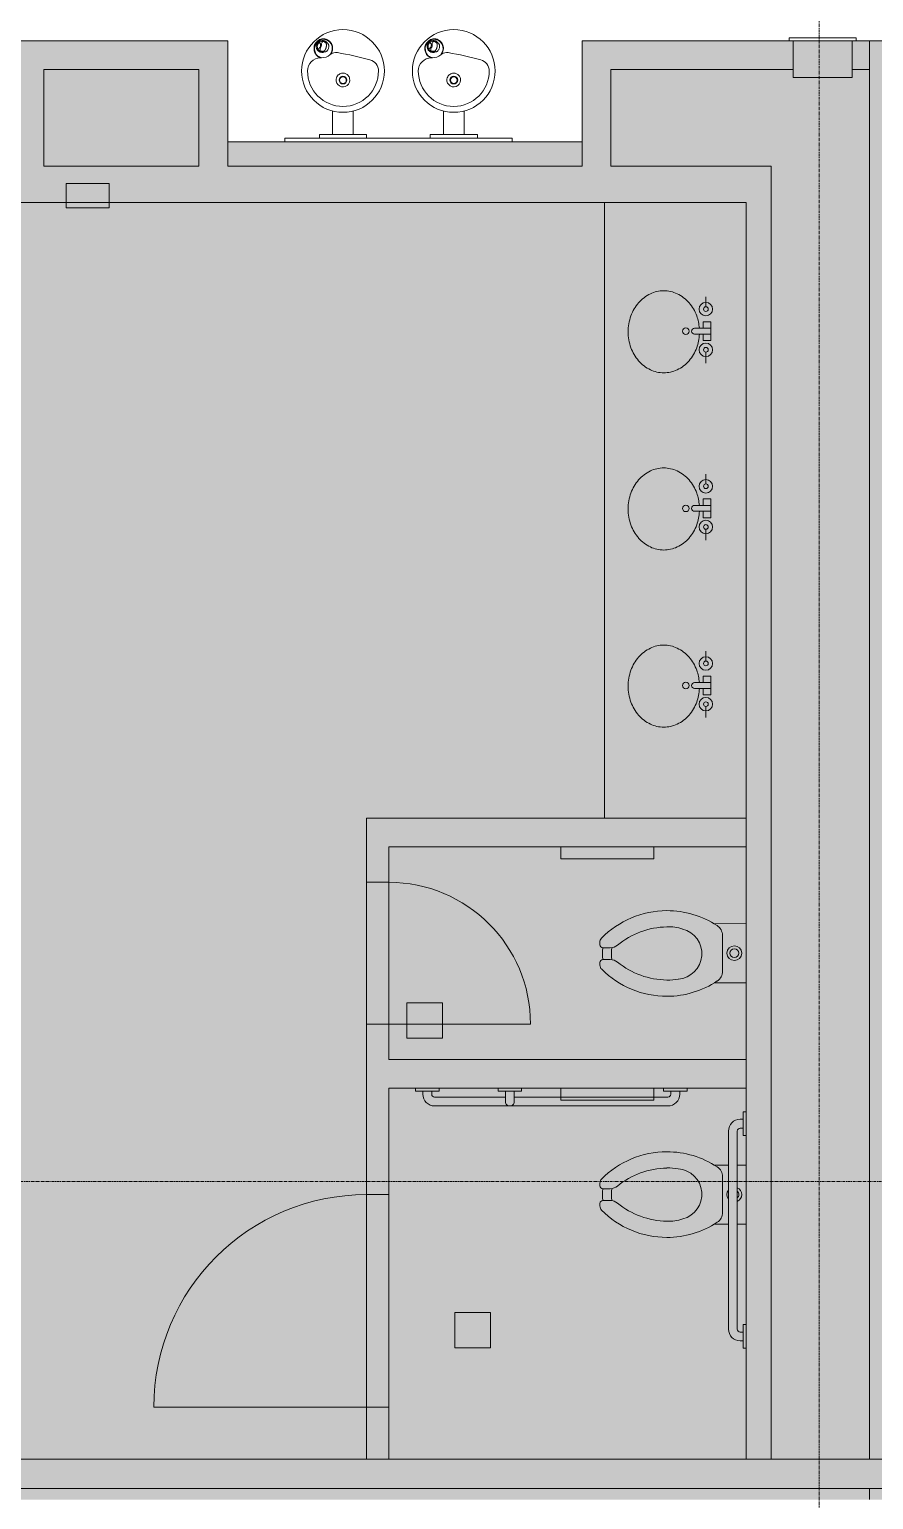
# Model space of a CAD drawing. Header units: inches. Extents: x 29752 to 32426, y -178 to 5722.
# Drawn here: x 30422.7 to 30565.6, y 4786.2 to 5035.2 of the extents above; entities that cross this region are included whole.
import ezdxf

# ---------------------------------------------------------------- set-up
doc = ezdxf.new("R2010")
doc.units = ezdxf.units.IN
doc.header["$MEASUREMENT"] = 0
doc.linetypes.add('Grid Line 1_2_', pattern=[0.875, 0.5, -0.125, 0.125, -0.125])
doc.linetypes.add('IMPORT-HIDDEN2 _3_', pattern=[0])
for name, color, linetype, lineweight in [('1900 Duke Street_2nd Flr_LINKED_dwg', 8, 'Continuous', 9), ('A-DETL-GENF', 92, 'Continuous', 9), ('A-DETL-THIN', 151, 'Continuous', 9), ('A-WALL-PATT', 111, 'Continuous', 13), ('AD-MILLWORK', 7, 'IMPORT-HIDDEN2 _3_', 9), ('AE-DOORS', 7, 'Continuous', 9), ('AE-FIXTURE', 7, 'Continuous', 9), ('AE-RCP-BULKHEAD', 7, 'Continuous', 9), ('AE-RCP-HEADERS', 7, 'Continuous', 9), ('AE-WALLS-PATT', 7, 'Continuous', 9), ('AE-WALLS-TENANT', 7, 'Continuous', 9), ('AN-FIXTURE', 7, 'Continuous', 9), ('AN-MILLWORK', 7, 'Continuous', 9), ('I-WALL', 2, 'Continuous', 13), ('S-GRID', 1, 'Continuous', 9)]:
    doc.layers.add(name, color=color, linetype=linetype, lineweight=lineweight)

# ---------------------------------------------------------------- blocks, each defined once
blk = doc.blocks.new('1900 Duke Street_2nd Flr_LINKED_dwg_X-CORE$0$FEC-6424988-FIRST FLOOR')
at = {"layer": 'AE-FIXTURE', "flags": 128}
for points in [[(-5, 0), (5, 0), (5, 6.25), (-5, 6.25)], [(5.68, -0.5), (-5.68, -0.5), (-5.68, 0), (5.68, 0)]]:
    blk.add_lwpolyline(points, close=True, dxfattribs=at)
blk = doc.blocks.new('1900 Duke Street_2nd Flr_LINKED_dwg_P-SINK-RR-6424994-FIRST FLOOR')
at = {"layer": 'AN-FIXTURE'}
for p, q in [((-0.5, 4.24), (-0.5, 1.5)), ((0.5, 4.24), (0.5, 1.5)), ((-4.13, 2.33), (-5.81, 2.33)), ((3.54, 2.33), (5.41, 2.33))]:
    blk.add_line(p, q, dxfattribs=at)
at = {"layer": 'AN-FIXTURE', "flags": 128}
blk.add_lwpolyline([(-0.5, 2.8), (-1.59, 2.8), (-1.59, 1.5), (1.59, 1.5), (1.59, 2.8), (0.5, 2.8)], dxfattribs=at)
at = {"layer": 'AN-FIXTURE'}
for centre, radius in [((0, 5.71), 0.55), ((-3.74, 2.33), 1.14), ((-3.74, 2.33), 0.394), ((3.15, 2.33), 1.14), ((3.15, 2.33), 0.394)]:
    blk.add_circle(centre, radius, dxfattribs=at)
for centre, radius, start, end in [((-0.24, 8.46), 6.97, 109.7946, 130.9878), ((0.1, 7.51), 7.98, 90, 109.7946), ((0.1, 7.51), 7.98, 70.2054, 90), ((0.44, 8.46), 6.97, 49.0122, 70.2054), ((-0.76, 9.06), 6.17, 130.9878, 154.5127), ((0.97, 9.06), 6.17, 25.4873, 49.0122), ((-1.58, 9.45), 5.27, 154.5127, 180), ((1.78, 9.45), 5.27, 360, 25.4873), ((-1.58, 9.45), 5.27, 180, 205.4873), ((1.78, 9.45), 5.27, 334.5127, 0), ((-0.76, 9.84), 6.17, 205.4873, 229.0122), ((-0.24, 10.44), 6.97, 229.0122, 250.2054), ((0.44, 10.44), 6.97, 289.7946, 310.9878), ((0.97, 9.84), 6.17, 310.9878, 334.5127), ((0.1, 11.39), 7.98, 250.2054, 265.6641), ((0, 4.24), 0.5, 360, 180), ((0.17, 11.15), 7.73, 272.4449, 289.9242)]:
    blk.add_arc(centre, radius, start, end, dxfattribs=at)
blk = doc.blocks.new('1900 Duke Street_2nd Flr_LINKED_dwg_P-TOILET_FLUSHVALVE-6424991-FIRST FLOOR')
at = {"layer": 'AN-FIXTURE'}
for p, q in [((-1.93, 24.75), (-1.5, 24.75)), ((-1, 23.03), (-1, 24.25)), ((1, 23.03), (1, 24.25)), ((1.5, 24.75), (1.93, 24.75)), ((-3.03, 4), (3.03, 4))]:
    blk.add_line(p, q, dxfattribs=at)
at = {"layer": 'AN-FIXTURE', "flags": 128}
blk.add_lwpolyline([(-5, 5.38), (-5, 0), (5, 0), (5, 5.38)], dxfattribs=at)
at = {"layer": 'AN-FIXTURE'}
for radius in [1.25, 0.75]:
    blk.add_circle((0, 2), radius, dxfattribs=at)
for centre, radius, start, end in [((8.25, 13.42), 15.5, 134.5865, 180.0002), ((-1.93, 23.75), 1, 90.0002, 134.5865), ((-1.5, 24.25), 0.5, 0.0002, 90.0002), ((-3, 23.03), 2, 320.7782, 0.0002), ((0, 12.45), 10.35, 84.3454, 95.6549), ((0, 12.45), 11.85, 85.1576, 94.8427), ((1.5, 24.25), 0.5, 90.0002, 180.0002), ((3, 23.03), 2, 180.0002, 219.2221), ((1.93, 23.75), 1, 45.4138, 90.0002), ((-8.25, 13.42), 15.5, 0.0002, 45.4138), ((9.04, 13.2), 13.54, 140.7782, 179.0697), ((-9.04, 13.2), 13.54, 0.9307, 39.2221), ((8.25, 13.42), 15.5, 180.0002, 213.358), ((2.54, 13.02), 7.05, 176.7524, 192.5126), ((-2.54, 13.02), 7.05, 341.0374, 3.2479), ((-8.25, 13.42), 15.5, 326.6423, 0.0002), ((-0.05, 11.81), 4.31, 184.1235, 345.5792), ((-3.03, 6), 2, 213.358, 270.0002), ((3.03, 6), 2, 270.0002, 326.6423)]:
    blk.add_arc(centre, radius, start, end, dxfattribs=at)
blk = doc.blocks.new('1900 Duke Street_2nd Flr_LINKED_dwg_A$C22A20B6F-6424995-FIRST FLOOR')
at = {"layer": 'AN-FIXTURE', "flags": 128}
for points in [[(-30.85, 104.37), (-15.1, 104.37), (-15.1, 102.37), (-30.85, 102.37)], [(174.51, 104.37), (190.26, 104.37), (190.26, 102.37), (174.51, 102.37)], [(34.12, 79.03), (49.87, 79.03), (49.87, 77.03), (34.12, 77.03)], [(-30.85, 63.5), (-15.1, 63.5), (-15.1, 61.5), (-30.85, 61.5)], [(174.51, 63.5), (190.26, 63.5), (190.26, 61.5), (174.51, 61.5)], [(34.12, 37.72), (49.87, 37.72), (49.87, 35.72), (34.12, 35.72)]]:
    blk.add_lwpolyline(points, close=True, dxfattribs=at)
blk = doc.blocks.new('1900 Duke Street_2nd Flr_LINKED_dwg_P-WATERCOOLER-ROUND-DBL-6424996-FIRST FLOOR')
at = {"layer": 'AN-FIXTURE'}
for p, q in [((-12.94, 17.46), (-12.91, 17.47)), ((5.81, 17.46), (5.84, 17.47)), ((-14.19, 16.4), (-14.18, 16.43)), ((-14.11, 16.39), (-14.12, 16.37)), ((-13.71, 16.35), (-13.7, 16.4)), ((-13.63, 15.75), (-13.66, 15.82)), ((-13.53, 16.71), (-13.46, 16.78)), ((-13.17, 15.31), (-13.17, 15.31)), ((-12.9, 17.39), (-12.92, 17.38)), ((-12.73, 17.05), (-12.76, 17.04)), ((-12.72, 17.04), (-12.72, 17.04)), ((-12.08, 16.78), (-12.05, 16.76)), ((4.56, 16.4), (4.57, 16.43)), ((4.64, 16.39), (4.63, 16.37)), ((5.04, 16.35), (5.05, 16.4)), ((5.12, 15.75), (5.09, 15.82)), ((5.22, 16.71), (5.29, 16.78)), ((5.58, 15.31), (5.58, 15.31)), ((5.85, 17.39), (5.83, 17.38)), ((6.02, 17.05), (5.99, 17.04)), ((6.03, 17.04), (6.03, 17.04)), ((6.67, 16.78), (6.7, 16.76)), ((-11.13, 5.22), (-11.13, 1.25)), ((-7.63, 1.25), (-7.63, 5.22)), ((7.62, 5.22), (7.62, 1.25)), ((11.12, 1.25), (11.12, 5.22)), ((-13.38, 1.2), (-13.38, 0.63)), ((-13.32, 1.25), (-5.43, 1.25)), ((-5.38, 0.63), (-5.38, 1.2)), ((5.37, 1.2), (5.37, 0.63)), ((5.43, 1.25), (13.32, 1.25)), ((13.37, 0.63), (13.37, 1.2))]:
    blk.add_line(p, q, dxfattribs=at)
at = {"layer": 'AN-FIXTURE', "flags": 128}
for points in [[(-13.61, 15.74), (-13.54, 15.79), (-13.54, 15.79)], [(-13.26, 16.66), (-13.3, 16.71), (-13.35, 16.77), (-13.4, 16.8)], [(-13.26, 16.06), (-13.31, 15.99), (-13.31, 15.98), (-13.33, 15.96)], [(-13.16, 16.43), (-13.16, 16.43), (-13.17, 16.47), (-13.18, 16.5)], [(-12.93, 15.33), (-12.93, 15.33), (-13.09, 15.34)], [(-12.83, 15.25), (-12.74, 15.24), (-12.67, 15.24), (-12.56, 15.23)], [(-12.51, 15.23), (-12.65, 15.24), (-12.77, 15.25), (-12.78, 15.25), (-12.79, 15.25)], [(-12.66, 16.97), (-12.52, 16.91), (-12.52, 16.91)], [(-12.66, 15.35), (-12.66, 15.35), (-12.66, 15.35)], [(-12.14, 16.81), (-12.25, 16.86), (-12.39, 16.92), (-12.34, 16.9), (-12.36, 16.9)], [(-12.34, 16.9), (-12.34, 16.89), (-12.22, 16.84), (-12.1, 16.79), (-12.14, 16.81)], [(5.14, 15.74), (5.21, 15.79), (5.21, 15.79)], [(5.49, 16.66), (5.45, 16.71), (5.4, 16.77), (5.35, 16.8)], [(5.49, 16.06), (5.44, 15.99), (5.44, 15.98), (5.42, 15.96)], [(5.59, 16.43), (5.59, 16.43), (5.58, 16.47), (5.57, 16.5)], [(5.82, 15.33), (5.82, 15.33), (5.66, 15.34)], [(5.92, 15.25), (6.01, 15.24), (6.08, 15.24), (6.19, 15.23)], [(6.24, 15.23), (6.1, 15.24), (5.98, 15.25), (5.97, 15.25), (5.96, 15.25)], [(6.09, 16.97), (6.23, 16.91), (6.23, 16.91)], [(6.09, 15.35), (6.09, 15.35), (6.09, 15.35)], [(6.61, 16.81), (6.5, 16.86), (6.36, 16.92), (6.41, 16.9), (6.39, 16.9)], [(6.41, 16.9), (6.41, 16.89), (6.53, 16.84), (6.65, 16.79), (6.61, 16.81)]]:
    blk.add_lwpolyline(points, dxfattribs=at)
blk.add_lwpolyline([(19.25, 0), (-19.25, 0), (-19.25, 0.63), (19.25, 0.63)], close=True, dxfattribs=at)
at = {"layer": 'AN-FIXTURE'}
for centre, radius in [((-9.38, 12), 7), ((9.37, 12), 7), ((-9.38, 10.47), 0.671), ((-9.38, 10.47), 0.563), ((9.37, 10.47), 0.671), ((9.37, 10.47), 0.563)]:
    blk.add_circle(centre, radius, dxfattribs=at)
for centre, radius, start, end in [((-12.39, 15.53), 2.01, 106.0778, 153.5139), ((-12.77, 15.83), 1.64, 323.5618, 95.0513), ((6.36, 15.53), 2.01, 106.0778, 153.5139), ((5.98, 15.83), 1.64, 323.5618, 95.0513), ((-12.25, 15.38), 2.11, 108.3939, 151.524), ((-12.88, 16.16), 1.03, 169.2554, 295.5702), ((-12.89, 16.17), 1.01, 92.2889, 169.7032), ((-12.88, 16.16), 0.854, 167.0571, 190.9894), ((-12.88, 16.16), 0.857, 190.9845, 203.3506), ((-12.88, 16.16), 0.855, 139.5551, 163.4792), ((-12.88, 16.15), 0.855, 208.3409, 233.5032), ((-14.4, 17.05), 1.52, 304.6876, 314.6189), ((-12.88, 16.16), 0.856, 112.4462, 133.5488), ((-12.88, 16.16), 0.857, 233.5284, 246.7753), ((-13.35, 15.51), 0.0589, 233.7146, 258.3573), ((-13.72, 16.34), 0.565, 16.9215, 35.0828), ((-13.72, 16.38), 0.558, 325.0646, 5.4732), ((-13.12, 15.82), 0.139, 127.1882, 185.7949), ((-11.53, 15.76), 1.73, 178.46, 194.6528), ((-12.88, 16.16), 0.857, 83.8949, 112.4186), ((-13.57, 16.34), 0.545, 311.6172, 14.7683), ((-12.71, 17.16), 1.92, 255.8667, 266.1716), ((-12.71, 16.56), 0.337, 165.2317, 194.7683), ((-11.5, 15.83), 1.74, 135.8705, 151.825), ((-12.93, 17.21), 0.024, 269.7411, 277.1973), ((-12.88, 16.16), 1.03, 36.3069, 92.7302), ((-12.77, 15.81), 1.58, 323.9376, 94.9556), ((-12.69, 16.71), 0.289, 116.6682, 117.2477), ((-13.27, 15.06), 2.06, 64.7767, 74.3997), ((-13.02, 15.51), 1.54, 69.4564, 74.9461), ((-13.02, 15.51), 1.54, 64.6565, 69.4564), ((-10.58, 13.63), 1.5, 80.2344, 125.3799), ((-20.3, -42.87), 58.83, 74.737, 80.2344), ((6.5, 15.38), 2.11, 108.3939, 151.524), ((5.87, 16.16), 1.03, 169.2554, 295.5702), ((5.86, 16.17), 1.01, 92.2889, 169.7032), ((5.87, 16.16), 0.854, 167.0571, 190.9894), ((5.87, 16.16), 0.857, 190.9845, 203.3506), ((5.87, 16.16), 0.855, 139.5551, 163.4792), ((5.87, 16.15), 0.855, 208.3409, 233.5032), ((4.35, 17.05), 1.52, 304.6876, 314.6189), ((5.87, 16.16), 0.856, 112.4462, 133.5488), ((5.87, 16.16), 0.857, 233.5284, 246.7753), ((5.4, 15.51), 0.0589, 233.7146, 258.3573), ((5.03, 16.34), 0.565, 16.9215, 35.0828), ((5.03, 16.38), 0.558, 325.0646, 5.4732), ((5.63, 15.82), 0.139, 127.1882, 185.7949), ((7.22, 15.76), 1.73, 178.46, 194.6528), ((5.87, 16.16), 0.857, 83.8949, 112.4186), ((5.18, 16.34), 0.545, 311.6172, 14.7683), ((6.04, 17.16), 1.92, 255.8667, 266.1716), ((6.04, 16.56), 0.337, 165.2317, 194.7683), ((7.25, 15.83), 1.74, 135.8705, 151.825), ((5.82, 17.21), 0.024, 269.7411, 277.1973), ((5.87, 16.16), 1.03, 36.3069, 92.7302), ((5.98, 15.81), 1.58, 323.9376, 94.9556), ((6.06, 16.71), 0.289, 116.6682, 117.2477), ((5.48, 15.06), 2.06, 64.7767, 74.3997), ((5.73, 15.51), 1.54, 69.4564, 74.9461), ((5.73, 15.51), 1.54, 64.6565, 69.4564), ((8.17, 13.63), 1.5, 80.2344, 125.3799), ((-1.55, -42.87), 58.83, 74.737, 80.2344), ((-13.13, 12), 2.25, 91.2948, 180), ((-12.96, 14.58), 0.34, 244.0026, 264.8983), ((-12.88, 16.16), 1.91, 266.5577, 312.285), ((-11.9, 15.08), 0.464, 312.8677, 334.1916), ((-5.33, 12), 1.96, 360, 74.737), ((5.62, 12), 2.25, 91.2948, 180), ((5.79, 14.58), 0.34, 244.0026, 264.8983), ((5.87, 16.16), 1.91, 266.5577, 312.285), ((6.85, 15.08), 0.464, 312.8677, 334.1916), ((13.42, 12), 1.96, 360, 74.737), ((-9.38, 12), 6, 180, 360), ((-9.38, 10.47), 1.16, 172.1436, 14.079), ((-9.38, 10.47), 1.16, 132.8325, 172.1436), ((-9.38, 10.47), 1.16, 116.4699, 132.8325), ((-9.38, 10.47), 1.16, 101.8715, 116.4699), ((-9.38, 10.47), 1.16, 90, 101.8715), ((-9.37, 10.47), 1.16, 41.3846, 90.0414), ((-9.38, 10.47), 1.16, 14.079, 41.4042), ((9.37, 12), 6, 180, 360), ((9.37, 10.47), 1.16, 172.1436, 14.079), ((9.37, 10.47), 1.16, 132.8325, 172.1436), ((9.37, 10.47), 1.16, 116.4699, 132.8325), ((9.37, 10.47), 1.16, 101.8715, 116.4699), ((9.37, 10.47), 1.16, 90, 101.8715), ((9.38, 10.47), 1.16, 41.3846, 90.0414), ((9.37, 10.47), 1.16, 14.079, 41.4042), ((-13.32, 1.2), 0.0515, 90, 180), ((-5.43, 1.2), 0.0515, 0, 90), ((5.43, 1.2), 0.0515, 90, 180), ((13.32, 1.2), 0.0515, 0, 90)]:
    blk.add_arc(centre, radius, start, end, dxfattribs=at)
for centre in [(-12.69, 16.13), (6.06, 16.13)]:
    blk.add_ellipse(centre, major_axis=(-1.02, 0.21), ratio=0.821074, start_param=6.207806, end_param=6.269799, dxfattribs=at)
for points, knots in [([(-13.18, 14.25), (-13.28, 14.27), (-13.39, 14.31), (-13.54, 14.4), (-13.58, 14.43), (-13.67, 14.49), (-13.72, 14.53), (-13.84, 14.64), (-13.91, 14.72), (-14.03, 14.91), (-14.08, 15), (-14.17, 15.2), (-14.21, 15.31), (-14.26, 15.52), (-14.27, 15.63), (-14.28, 15.85), (-14.28, 15.96), (-14.25, 16.18), (-14.23, 16.29), (-14.19, 16.4)], [0, 0, 0, 0, 0.125, 0.125, 0.1875, 0.1875, 0.25, 0.25, 0.375, 0.375, 0.5, 0.5, 0.625, 0.625, 0.75, 0.75, 0.875, 0.875, 1, 1, 1, 1]), ([(-14.12, 16.37), (-14.15, 16.27), (-14.18, 16.16), (-14.21, 15.95), (-14.21, 15.84), (-14.2, 15.62), (-14.18, 15.51), (-14.13, 15.3), (-14.1, 15.2), (-14.01, 15), (-13.96, 14.9), (-13.84, 14.73), (-13.77, 14.64), (-13.65, 14.53), (-13.61, 14.5), (-13.52, 14.44), (-13.47, 14.41), (-13.32, 14.33), (-13.22, 14.3), (-13.11, 14.28)], [0, 0, 0, 0, 0.125, 0.125, 0.25, 0.25, 0.375, 0.375, 0.5, 0.5, 0.625, 0.625, 0.75, 0.75, 0.8125, 0.8125, 0.875, 0.875, 1, 1, 1, 1]), ([(-13.88, 16.35), (-13.88, 16.35), (-13.88, 16.35), (-13.88, 16.35), (-13.88, 16.35), (-13.88, 16.35), (-13.88, 16.35), (-13.88, 16.35), (-13.88, 16.35), (-13.88, 16.35), (-13.88, 16.35), (-13.88, 16.35), (-13.88, 16.35), (-13.88, 16.35), (-13.88, 16.35), (-13.88, 16.35), (-13.88, 16.35), (-13.88, 16.35), (-13.88, 16.35), (-13.88, 16.35), (-13.88, 16.35), (-13.88, 16.35), (-13.88, 16.35), (-13.88, 16.35), (-13.88, 16.35)], [0, 0, 0, 0, 0.000553, 0.000553, 0.000553, 0.001263, 0.001263, 0.001263, 0.00253, 0.00253, 0.00253, 0.006782, 0.006782, 0.006782, 0.026933, 0.026933, 0.026933, 0.106955, 0.106955, 0.106955, 0.426593, 0.426593, 0.426593, 1, 1, 1, 1]), ([(-13.63, 15.75), (-13.63, 15.75), (-13.63, 15.74), (-13.62, 15.74), (-13.62, 15.74), (-13.61, 15.74), (-13.61, 15.75), (-13.59, 15.73)], [0, 0, 0, 0, 0.25, 0.25, 0.5, 0.5, 1, 1, 1, 1]), ([(-13.4, 16.8), (-13.41, 16.8), (-13.42, 16.8), (-13.44, 16.8), (-13.45, 16.79), (-13.46, 16.78)], [0, 0, 0, 0, 0.5, 0.5, 1, 1, 1, 1]), ([(-13.36, 15.46), (-13.35, 15.45), (-13.32, 15.43), (-13.28, 15.4), (-13.25, 15.38), (-13.22, 15.37), (-13.21, 15.37)], [0, 0, 0, 0, 0.0757298, 0.157475, 0.2452373, 0.2933848, 0.2933848, 0.2933848, 0.2933848]), ([(-13.09, 15.34), (-13.09, 15.34), (-13.1, 15.34), (-13.11, 15.34), (-13.11, 15.34), (-13.12, 15.34), (-13.13, 15.34), (-13.15, 15.34), (-13.17, 15.34), (-13.18, 15.34), (-13.2, 15.34), (-13.2, 15.34), (-13.21, 15.34), (-13.21, 15.34)], [0, 0, 0, 0, 0.026427, 0.0528542, 0.0792814, 0.1057088, 0.1321362, 0.2171237, 0.3021129, 0.4045725, 0.5070322, 0.6096498, 0.6412579, 0.6412579, 0.6412579, 0.6412579]), ([(-13.21, 15.34), (-13.21, 15.34), (-13.21, 15.33), (-13.21, 15.33), (-13.21, 15.33)], [0.6412579, 0.6412579, 0.6412579, 0.6412579, 0.7122672, 0.7829081, 0.7829081, 0.7829081, 0.7829081]), ([(-12.66, 15.35), (-12.69, 15.34), (-12.76, 15.33), (-12.85, 15.32), (-12.9, 15.32), (-12.93, 15.33)], [0, 0, 0, 0, 0.328714, 0.67548, 1, 1, 1, 1]), ([(-12.76, 17.04), (-12.76, 17.04), (-12.76, 17.04), (-12.76, 17.03), (-12.76, 17.03)], [0.2500143, 0.2500143, 0.2500143, 0.2500143, 0.3089163, 0.3551032, 0.3551032, 0.3551032, 0.3551032]), ([(-12.76, 17.03), (-12.76, 17.03), (-12.76, 17.03), (-12.75, 17.02), (-12.74, 17.01), (-12.72, 17), (-12.7, 16.99), (-12.69, 16.99), (-12.67, 16.98), (-12.66, 16.98), (-12.66, 16.97)], [0.3551032, 0.3551032, 0.3551032, 0.3551032, 0.4145975, 0.5202794, 0.6305843, 0.7408885, 0.8256243, 0.910358, 0.9551791, 1, 1, 1, 1]), ([(-12.72, 17.04), (-12.71, 17.04), (-12.69, 17.03), (-12.66, 17.02), (-12.64, 17.01), (-12.62, 17), (-12.62, 17)], [0, 0, 0, 0, 0.208484, 0.574602, 0.94072, 1, 1, 1, 1]), ([(-12.23, 15.99), (-12.23, 15.99), (-12.23, 15.98), (-12.23, 15.98), (-12.23, 15.98), (-12.23, 15.98), (-12.23, 15.97), (-12.23, 15.97), (-12.23, 15.97), (-12.23, 15.96), (-12.24, 15.96), (-12.24, 15.95), (-12.24, 15.95), (-12.24, 15.94), (-12.24, 15.94), (-12.24, 15.93), (-12.25, 15.92), (-12.25, 15.92), (-12.25, 15.91), (-12.25, 15.9), (-12.26, 15.89), (-12.26, 15.88), (-12.26, 15.87), (-12.27, 15.85), (-12.27, 15.84), (-12.28, 15.82), (-12.29, 15.81), (-12.29, 15.79), (-12.3, 15.77), (-12.31, 15.75), (-12.32, 15.73), (-12.33, 15.71), (-12.34, 15.68), (-12.35, 15.66), (-12.37, 15.63), (-12.39, 15.6), (-12.41, 15.57), (-12.43, 15.53), (-12.46, 15.5), (-12.48, 15.47), (-12.51, 15.44), (-12.54, 15.41), (-12.57, 15.39), (-12.59, 15.38), (-12.61, 15.37), (-12.63, 15.36), (-12.65, 15.35), (-12.66, 15.35), (-12.66, 15.35)], [0, 0, 0, 0, 0.001169, 0.004149, 0.00718, 0.010284, 0.013467, 0.016783, 0.02036, 0.024325, 0.028731, 0.033582, 0.0389, 0.044731, 0.051123, 0.058125, 0.06577, 0.074086, 0.083145, 0.093045, 0.103897, 0.115798, 0.12879, 0.142915, 0.15827, 0.175004, 0.193237, 0.213083, 0.234681, 0.25828, 0.283612, 0.310864, 0.340624, 0.373472, 0.409908, 0.450021, 0.494296, 0.543166, 0.597593, 0.654931, 0.712459, 0.768356, 0.820454, 0.86674, 0.907709, 0.944259, 0.977305, 1, 1, 1, 1]), ([(-12.52, 16.91), (-12.49, 16.9), (-12.44, 16.87), (-12.37, 16.82), (-12.32, 16.78), (-12.3, 16.75)], [0, 0, 0, 0, 0.326337, 0.672224, 1, 1, 1, 1]), ([(-12.51, 15.23), (-12.49, 15.22), (-12.46, 15.22), (-12.42, 15.23), (-12.37, 15.24), (-12.32, 15.25), (-12.27, 15.27), (-12.19, 15.31), (-12.1, 15.38), (-11.98, 15.51), (-11.87, 15.69), (-11.8, 15.93), (-11.77, 16.16), (-11.79, 16.35), (-11.83, 16.49), (-11.88, 16.58), (-11.92, 16.65), (-11.97, 16.7), (-12.01, 16.73), (-12.04, 16.75), (-12.05, 16.76)], [0, 0, 0, 0, 0.0246354, 0.0492773, 0.0739112, 0.0985445, 0.1338218, 0.1690973, 0.2300507, 0.3105693, 0.4101765, 0.526445, 0.6291279, 0.7228716, 0.7903183, 0.8448043, 0.8773793, 0.9099558, 0.9549754, 0.9666441, 0.9666441, 0.9666441, 0.9666441]), ([(-12.29, 16.75), (-12.29, 16.75), (-12.28, 16.74), (-12.27, 16.73), (-12.26, 16.71), (-12.25, 16.7), (-12.23, 16.67), (-12.22, 16.64), (-12.21, 16.61), (-12.2, 16.57), (-12.19, 16.53), (-12.18, 16.48), (-12.18, 16.44), (-12.18, 16.4), (-12.18, 16.37), (-12.18, 16.33), (-12.18, 16.3), (-12.18, 16.28), (-12.18, 16.25), (-12.18, 16.23), (-12.19, 16.2), (-12.19, 16.18), (-12.19, 16.17), (-12.19, 16.15), (-12.2, 16.13), (-12.2, 16.12), (-12.2, 16.11), (-12.2, 16.09), (-12.21, 16.08), (-12.21, 16.07), (-12.21, 16.06), (-12.21, 16.05), (-12.21, 16.05), (-12.22, 16.04), (-12.22, 16.03), (-12.22, 16.03), (-12.22, 16.02), (-12.22, 16.02), (-12.22, 16.01), (-12.22, 16.01), (-12.22, 16), (-12.22, 16), (-12.23, 16), (-12.23, 15.99), (-12.23, 15.99), (-12.23, 15.99), (-12.23, 15.99), (-12.23, 15.99)], [0, 0, 0, 0, 0.021819, 0.054227, 0.090202, 0.130204, 0.174678, 0.223991, 0.278116, 0.335975, 0.396102, 0.454982, 0.506619, 0.552645, 0.593842, 0.630917, 0.664102, 0.694023, 0.721353, 0.746763, 0.770284, 0.791785, 0.811522, 0.829634, 0.846241, 0.861466, 0.875438, 0.888255, 0.899998, 0.91075, 0.9206, 0.929633, 0.937925, 0.945524, 0.952459, 0.958776, 0.96453, 0.969769, 0.974531, 0.978828, 0.982691, 0.986231, 0.989585, 0.992823, 0.995957, 0.999013, 1, 1, 1, 1]), ([(-12.08, 16.78), (-12.1, 16.79), (-12.12, 16.8), (-12.13, 16.81), (-12.14, 16.81)], [0.96609662, 0.96609662, 0.96609662, 0.96609662, 0.99065937, 1, 1, 1, 1]), ([(5.57, 14.25), (5.47, 14.27), (5.36, 14.31), (5.21, 14.4), (5.17, 14.43), (5.08, 14.49), (5.03, 14.53), (4.91, 14.64), (4.84, 14.72), (4.72, 14.91), (4.67, 15), (4.58, 15.2), (4.54, 15.31), (4.49, 15.52), (4.48, 15.63), (4.47, 15.85), (4.47, 15.96), (4.5, 16.18), (4.52, 16.29), (4.56, 16.4)], [0, 0, 0, 0, 0.125, 0.125, 0.1875, 0.1875, 0.25, 0.25, 0.375, 0.375, 0.5, 0.5, 0.625, 0.625, 0.75, 0.75, 0.875, 0.875, 1, 1, 1, 1]), ([(4.63, 16.37), (4.6, 16.27), (4.57, 16.16), (4.54, 15.95), (4.54, 15.84), (4.55, 15.62), (4.57, 15.51), (4.62, 15.3), (4.65, 15.2), (4.74, 15), (4.79, 14.9), (4.91, 14.73), (4.98, 14.64), (5.1, 14.53), (5.14, 14.5), (5.23, 14.44), (5.28, 14.41), (5.43, 14.33), (5.53, 14.3), (5.64, 14.28)], [0, 0, 0, 0, 0.125, 0.125, 0.25, 0.25, 0.375, 0.375, 0.5, 0.5, 0.625, 0.625, 0.75, 0.75, 0.8125, 0.8125, 0.875, 0.875, 1, 1, 1, 1]), ([(4.87, 16.35), (4.87, 16.35), (4.87, 16.35), (4.87, 16.35), (4.87, 16.35), (4.87, 16.35), (4.87, 16.35), (4.87, 16.35), (4.87, 16.35), (4.87, 16.35), (4.87, 16.35), (4.87, 16.35), (4.87, 16.35), (4.87, 16.35), (4.87, 16.35), (4.87, 16.35), (4.87, 16.35), (4.87, 16.35), (4.87, 16.35), (4.87, 16.35), (4.87, 16.35), (4.87, 16.35), (4.87, 16.35), (4.87, 16.35), (4.87, 16.35)], [0, 0, 0, 0, 0.000553, 0.000553, 0.000553, 0.001263, 0.001263, 0.001263, 0.00253, 0.00253, 0.00253, 0.006782, 0.006782, 0.006782, 0.026933, 0.026933, 0.026933, 0.106955, 0.106955, 0.106955, 0.426593, 0.426593, 0.426593, 1, 1, 1, 1]), ([(5.12, 15.75), (5.12, 15.75), (5.12, 15.74), (5.13, 15.74), (5.13, 15.74), (5.14, 15.74), (5.14, 15.75), (5.16, 15.73)], [0, 0, 0, 0, 0.25, 0.25, 0.5, 0.5, 1, 1, 1, 1]), ([(5.35, 16.8), (5.34, 16.8), (5.33, 16.8), (5.31, 16.8), (5.3, 16.79), (5.29, 16.78)], [0, 0, 0, 0, 0.5, 0.5, 1, 1, 1, 1]), ([(5.39, 15.46), (5.4, 15.45), (5.43, 15.43), (5.47, 15.4), (5.5, 15.38), (5.53, 15.37), (5.54, 15.37)], [0, 0, 0, 0, 0.0757298, 0.157475, 0.2452373, 0.2933848, 0.2933848, 0.2933848, 0.2933848]), ([(5.66, 15.34), (5.66, 15.34), (5.65, 15.34), (5.64, 15.34), (5.64, 15.34), (5.63, 15.34), (5.62, 15.34), (5.6, 15.34), (5.58, 15.34), (5.57, 15.34), (5.55, 15.34), (5.55, 15.34), (5.54, 15.34), (5.54, 15.34)], [0, 0, 0, 0, 0.026427, 0.0528542, 0.0792814, 0.1057088, 0.1321362, 0.2171237, 0.3021129, 0.4045725, 0.5070322, 0.6096498, 0.6412579, 0.6412579, 0.6412579, 0.6412579]), ([(5.54, 15.34), (5.54, 15.34), (5.54, 15.33), (5.54, 15.33), (5.54, 15.33)], [0.6412579, 0.6412579, 0.6412579, 0.6412579, 0.7122672, 0.7829081, 0.7829081, 0.7829081, 0.7829081]), ([(6.09, 15.35), (6.06, 15.34), (5.99, 15.33), (5.9, 15.32), (5.85, 15.32), (5.82, 15.33)], [0, 0, 0, 0, 0.328714, 0.67548, 1, 1, 1, 1]), ([(5.99, 17.04), (5.99, 17.04), (5.99, 17.04), (5.99, 17.03), (5.99, 17.03)], [0.2500143, 0.2500143, 0.2500143, 0.2500143, 0.3089163, 0.3551032, 0.3551032, 0.3551032, 0.3551032]), ([(5.99, 17.03), (5.99, 17.03), (5.99, 17.03), (6, 17.02), (6.01, 17.01), (6.03, 17), (6.05, 16.99), (6.06, 16.99), (6.08, 16.98), (6.09, 16.98), (6.09, 16.97)], [0.3551032, 0.3551032, 0.3551032, 0.3551032, 0.4145975, 0.5202794, 0.6305843, 0.7408885, 0.8256243, 0.910358, 0.9551791, 1, 1, 1, 1]), ([(6.03, 17.04), (6.04, 17.04), (6.06, 17.03), (6.09, 17.02), (6.11, 17.01), (6.13, 17), (6.13, 17)], [0, 0, 0, 0, 0.208484, 0.574602, 0.94072, 1, 1, 1, 1]), ([(6.52, 15.99), (6.52, 15.99), (6.52, 15.98), (6.52, 15.98), (6.52, 15.98), (6.52, 15.98), (6.52, 15.97), (6.52, 15.97), (6.52, 15.97), (6.52, 15.96), (6.51, 15.96), (6.51, 15.95), (6.51, 15.95), (6.51, 15.94), (6.51, 15.94), (6.51, 15.93), (6.5, 15.92), (6.5, 15.92), (6.5, 15.91), (6.5, 15.9), (6.49, 15.89), (6.49, 15.88), (6.49, 15.87), (6.48, 15.85), (6.48, 15.84), (6.47, 15.82), (6.46, 15.81), (6.46, 15.79), (6.45, 15.77), (6.44, 15.75), (6.43, 15.73), (6.42, 15.71), (6.41, 15.68), (6.4, 15.66), (6.38, 15.63), (6.36, 15.6), (6.34, 15.57), (6.32, 15.53), (6.29, 15.5), (6.27, 15.47), (6.24, 15.44), (6.21, 15.41), (6.18, 15.39), (6.16, 15.38), (6.14, 15.37), (6.12, 15.36), (6.1, 15.35), (6.09, 15.35), (6.09, 15.35)], [0, 0, 0, 0, 0.001169, 0.004149, 0.00718, 0.010284, 0.013467, 0.016783, 0.02036, 0.024325, 0.028731, 0.033582, 0.0389, 0.044731, 0.051123, 0.058125, 0.06577, 0.074086, 0.083145, 0.093045, 0.103897, 0.115798, 0.12879, 0.142915, 0.15827, 0.175004, 0.193237, 0.213083, 0.234681, 0.25828, 0.283612, 0.310864, 0.340624, 0.373472, 0.409908, 0.450021, 0.494296, 0.543166, 0.597593, 0.654931, 0.712459, 0.768356, 0.820454, 0.86674, 0.907709, 0.944259, 0.977305, 1, 1, 1, 1]), ([(6.23, 16.91), (6.26, 16.9), (6.31, 16.87), (6.38, 16.82), (6.43, 16.78), (6.45, 16.75)], [0, 0, 0, 0, 0.326337, 0.672224, 1, 1, 1, 1]), ([(6.24, 15.23), (6.26, 15.22), (6.29, 15.22), (6.33, 15.23), (6.38, 15.24), (6.43, 15.25), (6.48, 15.27), (6.56, 15.31), (6.65, 15.38), (6.77, 15.51), (6.88, 15.69), (6.95, 15.93), (6.98, 16.16), (6.96, 16.35), (6.92, 16.49), (6.87, 16.58), (6.83, 16.65), (6.78, 16.7), (6.74, 16.73), (6.71, 16.75), (6.7, 16.76)], [0, 0, 0, 0, 0.0246354, 0.0492773, 0.0739112, 0.0985445, 0.1338218, 0.1690973, 0.2300507, 0.3105693, 0.4101765, 0.526445, 0.6291279, 0.7228716, 0.7903183, 0.8448043, 0.8773793, 0.9099558, 0.9549754, 0.9666441, 0.9666441, 0.9666441, 0.9666441]), ([(6.46, 16.75), (6.46, 16.75), (6.47, 16.74), (6.48, 16.73), (6.49, 16.71), (6.5, 16.7), (6.52, 16.67), (6.53, 16.64), (6.54, 16.61), (6.55, 16.57), (6.56, 16.53), (6.57, 16.48), (6.57, 16.44), (6.57, 16.4), (6.57, 16.37), (6.57, 16.33), (6.57, 16.3), (6.57, 16.28), (6.57, 16.25), (6.57, 16.23), (6.56, 16.2), (6.56, 16.18), (6.56, 16.17), (6.56, 16.15), (6.55, 16.13), (6.55, 16.12), (6.55, 16.11), (6.55, 16.09), (6.54, 16.08), (6.54, 16.07), (6.54, 16.06), (6.54, 16.05), (6.54, 16.05), (6.53, 16.04), (6.53, 16.03), (6.53, 16.03), (6.53, 16.02), (6.53, 16.02), (6.53, 16.01), (6.53, 16.01), (6.53, 16), (6.53, 16), (6.52, 16), (6.52, 15.99), (6.52, 15.99), (6.52, 15.99), (6.52, 15.99), (6.52, 15.99)], [0, 0, 0, 0, 0.021819, 0.054227, 0.090202, 0.130204, 0.174678, 0.223991, 0.278116, 0.335975, 0.396102, 0.454982, 0.506619, 0.552645, 0.593842, 0.630917, 0.664102, 0.694023, 0.721353, 0.746763, 0.770284, 0.791785, 0.811522, 0.829634, 0.846241, 0.861466, 0.875438, 0.888255, 0.899998, 0.91075, 0.9206, 0.929633, 0.937925, 0.945524, 0.952459, 0.958776, 0.96453, 0.969769, 0.974531, 0.978828, 0.982691, 0.986231, 0.989585, 0.992823, 0.995957, 0.999013, 1, 1, 1, 1]), ([(6.67, 16.78), (6.65, 16.79), (6.63, 16.8), (6.62, 16.81), (6.61, 16.81)], [0.96609662, 0.96609662, 0.96609662, 0.96609662, 0.99065937, 1, 1, 1, 1]), ([(-13.18, 14.25), (-13.16, 14.25), (-13.14, 14.25), (-13.11, 14.25), (-13.11, 14.26), (-13.1, 14.26), (-13.09, 14.26), (-13.09, 14.26), (-13.09, 14.27), (-13.09, 14.27), (-13.09, 14.27), (-13.1, 14.27), (-13.1, 14.28), (-13.11, 14.28)], [0, 0, 0, 0, 0.5, 0.5, 0.625, 0.625, 0.75, 0.75, 0.8125, 0.8125, 0.875, 0.875, 1, 1, 1, 1]), ([(-11.49, 14.88), (-11.49, 14.87), (-11.49, 14.86), (-11.5, 14.85), (-11.5, 14.84), (-11.5, 14.84), (-11.5, 14.83), (-11.5, 14.83), (-11.5, 14.83), (-11.49, 14.83), (-11.49, 14.83), (-11.48, 14.83), (-11.48, 14.83), (-11.46, 14.84), (-11.45, 14.85), (-11.45, 14.85)], [0, 0, 0, 0, 0.25, 0.25, 0.375, 0.375, 0.4375, 0.4375, 0.5, 0.5, 0.625, 0.625, 0.75, 0.75, 1, 1, 1, 1]), ([(5.57, 14.25), (5.59, 14.25), (5.61, 14.25), (5.64, 14.25), (5.64, 14.26), (5.65, 14.26), (5.66, 14.26), (5.66, 14.26), (5.66, 14.27), (5.66, 14.27), (5.66, 14.27), (5.65, 14.27), (5.65, 14.28), (5.64, 14.28)], [0, 0, 0, 0, 0.5, 0.5, 0.625, 0.625, 0.75, 0.75, 0.8125, 0.8125, 0.875, 0.875, 1, 1, 1, 1]), ([(7.26, 14.88), (7.26, 14.87), (7.26, 14.86), (7.25, 14.85), (7.25, 14.84), (7.25, 14.84), (7.25, 14.83), (7.25, 14.83), (7.25, 14.83), (7.26, 14.83), (7.26, 14.83), (7.27, 14.83), (7.27, 14.83), (7.29, 14.84), (7.3, 14.85), (7.3, 14.85)], [0, 0, 0, 0, 0.25, 0.25, 0.375, 0.375, 0.4375, 0.4375, 0.5, 0.5, 0.625, 0.625, 0.75, 0.75, 1, 1, 1, 1])]:
    blk.add_open_spline(points, degree=3, knots=knots, dxfattribs=at)
for points, degree in [([(-13.89, 16.35), (-13.89, 16.35), (-13.88, 16.35)], 2), ([(-13.21, 15.33), (-13.21, 15.32), (-13.2, 15.32), (-13.18, 15.31)], 3), ([(-12.92, 17.18), (-12.92, 17.18), (-12.93, 17.18)], 2), ([(-12.05, 16.76), (-12.06, 16.77), (-12.08, 16.78), (-12.1, 16.79)], 3), ([(4.86, 16.35), (4.86, 16.35), (4.87, 16.35)], 2), ([(5.54, 15.33), (5.54, 15.32), (5.55, 15.32), (5.57, 15.31)], 3), ([(5.83, 17.18), (5.83, 17.18), (5.82, 17.18)], 2), ([(6.7, 16.76), (6.69, 16.77), (6.67, 16.78), (6.65, 16.79)], 3)]:
    blk.add_open_spline(points, degree=degree, dxfattribs=at)
blk = doc.blocks.new('1900 Duke Street_2nd Flr_LINKED_dwg-5565117-FIRST FLOOR')
at = {"layer": 'AE-WALLS-PATT'}
h = blk.add_hatch(color=256, dxfattribs=at)
h.paths.add_polyline_path([(1449.69, 407.39), (1466.31, 407.39), (1466.31, 409.27), (1091.56, 409.27), (1091.56, 408.97), (1067.56, 408.99), (1067.56, 409.27), (1009.81, 409.27), (1009.81, 408.95), (991.94, 408.95), (991.94, 408.39), (986.94, 408.39), (986.94, 408.95), (979.81, 408.97), (979.81, 420.95), (982.69, 420.95), (982.69, 445.06), (984.31, 445.06), (984.31, 449.94), (977.81, 449.94), (977.81, 407.39), (1445.44, 407.39)], flags=0)
h.paths.add_polyline_path([(1093.81, 414.27), (1093.81, 604.31), (1194.06, 604.31), (1194.06, 637.56), (1213.06, 637.56), (1213.06, 642.44), (1194.06, 642.44), (1194.06, 654.44), (1165.76, 654.44), (1165.76, 648.31), (1189.19, 648.31), (1189.19, 610.31), (1093.81, 610.31), (1093.81, 648.31), (1129.76, 648.31), (1129.76, 654.44), (1127.44, 654.44), (1127.44, 649.45), (1091.56, 649.45), (1091.56, 640.95), (1089.69, 640.95), (1089.69, 420.99), (1091.56, 420.97), (1091.56, 414.27), (1093.6, 414.27)], flags=0)
h.paths.add_polyline_path([(984.31, 611.94), (984.31, 616.81), (982.69, 616.81), (982.69, 640.95), (979.81, 640.95), (979.81, 652.95), (986.94, 652.95), (986.94, 654.44), (977.81, 654.44), (977.81, 611.94), (983.27, 611.94)], flags=0)
h.paths.add_polyline_path([(1055.56, 646.06), (1055.56, 649.45), (1003.81, 649.45), (1003.81, 646.06)], flags=0)
h = blk.add_hatch(color=256, dxfattribs=at)
h.paths.add_polyline_path([(1449.69, 414.27), (1449.69, 633.19), (1422.56, 633.19), (1422.56, 649.56), (1466.31, 649.56), (1466.31, 654.44), (1417.69, 654.44), (1417.69, 633.19), (1357.69, 633.19), (1357.69, 654.44), (1321.69, 654.44), (1321.69, 642.44), (1297.94, 642.44), (1297.94, 637.56), (1316.81, 637.56), (1316.81, 627.06), (1445.44, 627.06), (1445.44, 414.27), (1449.67, 414.27)], flags=0)
h.paths.add_polyline_path([(1352.81, 633.19), (1326.56, 633.19), (1326.56, 649.56), (1352.81, 649.56), (1352.81, 633.53)], flags=0)
h = blk.add_hatch(color=256, dxfattribs=at)
h.paths.add_polyline_path([(1466.31, 407.39), (1468.56, 407.39), (1468.56, 409.27), (1466.31, 409.27), (1466.31, 408.97)], flags=0)
h.paths.add_polyline_path([(1466.31, 414.27), (1468.56, 414.27), (1468.56, 432.97), (1472.44, 432.97), (1472.44, 622.97), (1468.56, 622.97), (1468.56, 652.97), (1480.56, 652.97), (1480.56, 648.31), (1522.31, 648.31), (1522.31, 654.44), (1466.31, 654.44), (1466.31, 427.28)], flags=0)
for points in [[(1361.65, 633.19), (1417.69, 633.19), (1417.69, 637.31), (1357.69, 637.31), (1357.69, 633.19)], [(1381.19, 511.94), (1384.94, 511.94), (1384.94, 517.94), (1445.44, 517.94), (1445.44, 522.81), (1381.19, 522.81), (1381.19, 517.64)], [(1384.94, 459.06), (1384.94, 477.06), (1445.44, 477.06), (1445.44, 481.94), (1384.94, 481.94), (1384.94, 487.94), (1381.19, 487.94), (1381.19, 459.06)], [(1381.19, 414.27), (1384.94, 414.27), (1384.94, 423.06), (1381.19, 423.06)]]:
    blk.add_hatch(color=256, dxfattribs=at).paths.add_polyline_path(points, flags=0)
at = {"layer": 'AD-MILLWORK', "linetype": 'Continuous', "flags": 128}
blk.add_lwpolyline([(1421.44, 522.81), (1445.44, 522.81), (1445.44, 627.06), (1421.44, 627.06)], close=True, dxfattribs=at)
at = {"layer": 'AE-DOORS'}
for p, q in [((1384.94, 487.94), (1408.94, 487.94)), ((1381.19, 423.06), (1345.19, 423.06))]:
    blk.add_line(p, q, dxfattribs=at)
for centre, radius, start, end in [((1384.94, 487.94), 24, 0, 90), ((1381.19, 423.06), 36, 90, 180)]:
    blk.add_arc(centre, radius, start, end, dxfattribs=at)
at = {"layer": 'AE-FIXTURE'}
for p, q in [((1390.71, 476.56), (1390.71, 476.06)), ((1392.21, 476.56), (1392.21, 476.06)), ((1392.71, 475.56), (1404.69, 475.56)), ((1404.69, 476.56), (1404.69, 474.56)), ((1406.19, 476.56), (1406.19, 474.56)), ((1406.19, 475.56), (1432.19, 475.56)), ((1432.69, 476.56), (1432.69, 476.06)), ((1434.19, 476.56), (1434.19, 476.06)), ((1392.71, 474.06), (1432.19, 474.06)), ((1444.94, 471.81), (1444.44, 471.81)), ((1442.44, 469.81), (1442.44, 436.29)), ((1443.94, 469.81), (1443.94, 436.29)), ((1444.94, 470.31), (1444.44, 470.31)), ((1444.94, 435.79), (1444.44, 435.79)), ((1444.94, 434.29), (1444.44, 434.29))]:
    blk.add_line(p, q, dxfattribs=at)
at = {"layer": 'AE-FIXTURE', "flags": 128}
for points in [[(1330.36, 626.13), (1330.36, 630.27), (1337.62, 630.27), (1337.62, 626.13)], [(1393.46, 476.56), (1393.46, 477.06), (1389.46, 477.06), (1389.46, 476.56)], [(1407.44, 476.56), (1407.44, 477.06), (1403.44, 477.06), (1403.44, 476.56)], [(1435.44, 476.56), (1431.44, 476.56), (1431.44, 477.06), (1435.44, 477.06)], [(1445.44, 433.04), (1444.94, 433.04), (1444.94, 437.04), (1445.44, 437.04)]]:
    blk.add_lwpolyline(points, close=True, dxfattribs=at)
blk.add_lwpolyline([(1445.44, 469.06), (1444.94, 469.06), (1444.94, 473.06), (1445.44, 473.06)], dxfattribs=at)
at = {"layer": 'AE-FIXTURE'}
for centre, radius, start, end in [((1392.71, 476.06), 2, 180, 270), ((1392.71, 476.06), 0.5, 180, 270), ((1432.19, 476.06), 0.5, 270, 0), ((1432.19, 476.06), 2, 270, 0), ((1405.44, 474.88), 0.812, 202.6199, 337.3801), ((1444.44, 469.81), 2, 90, 180), ((1444.44, 469.81), 0.5, 90, 180), ((1444.44, 436.29), 2, 180, 270), ((1444.44, 436.29), 0.5, 180, 270)]:
    blk.add_arc(centre, radius, start, end, dxfattribs=at)
at = {"layer": 'AE-RCP-BULKHEAD', "flags": 128}
blk.add_lwpolyline([(1421.44, 627.06), (1445.44, 627.06), (1445.44, 522.81), (1421.44, 522.81)], close=True, dxfattribs=at)
at = {"layer": 'AE-RCP-HEADERS', "flags": 128}
for points in [[(1381.19, 511.94), (1384.94, 511.94), (1384.94, 487.94), (1381.19, 487.94)], [(1381.19, 423.06), (1384.94, 423.06), (1384.94, 459.06), (1381.19, 459.06)]]:
    blk.add_lwpolyline(points, close=True, dxfattribs=at)
at = {"layer": 'AE-WALLS-TENANT'}
for p, q in [((1466.31, 654.44), (1466.31, 414.27)), ((1463.38, 649.56), (1466.31, 649.56)), ((1357.69, 637.31), (1417.69, 637.31)), ((1466.31, 409.27), (1466.31, 407.44))]:
    blk.add_line(p, q, dxfattribs=at)
at = {"layer": 'AE-WALLS-TENANT', "flags": 128}
for points in [[(1445.44, 414.27), (1445.44, 627.06), (1316.81, 627.06), (1316.81, 637.56), (1297.94, 637.56), (1297.94, 642.44), (1321.69, 642.44), (1321.69, 654.44), (1357.69, 654.44), (1357.69, 633.19), (1417.69, 633.19), (1417.69, 654.44), (1453.38, 654.44)], [(1480.56, 648.31), (1522.31, 648.31), (1522.31, 654.44), (1463.38, 654.44)], [(1449.69, 414.27), (1449.69, 633.19), (1422.56, 633.19), (1422.56, 649.56), (1453.38, 649.56)], [(1445.44, 522.81), (1381.19, 522.81), (1381.19, 511.94), (1384.94, 511.94), (1384.94, 517.94), (1445.44, 517.94)], [(1445.44, 481.94), (1384.94, 481.94), (1384.94, 487.94), (1381.19, 487.94), (1381.19, 459.06), (1384.94, 459.06), (1384.94, 477.06), (1445.44, 477.06)], [(1381.19, 414.27), (1381.19, 423.06), (1384.94, 423.06), (1384.94, 414.27)]]:
    blk.add_lwpolyline(points, dxfattribs=at)
blk.add_lwpolyline([(1352.81, 633.19), (1326.56, 633.19), (1326.56, 649.56), (1352.81, 649.56)], close=True, dxfattribs=at)
at = {"layer": 'AN-FIXTURE'}
for p, q in [((1445.44, 469.06), (1445.44, 473.06)), ((1442.44, 464.06), (1440.06, 464.06)), ((1420.69, 460.99), (1420.69, 460.56)), ((1441.44, 462.09), (1441.44, 456.04)), ((1422.41, 460.06), (1421.19, 460.06)), ((1422.41, 458.06), (1421.19, 458.06)), ((1420.69, 457.56), (1420.69, 457.13)), ((1442.44, 454.06), (1440.06, 454.06))]:
    blk.add_line(p, q, dxfattribs=at)
at = {"layer": 'AN-FIXTURE', "flags": 128}
for points in [[(1388.02, 491.54), (1394.02, 491.54), (1394.02, 485.54), (1388.02, 485.54)], [(1396.14, 439.12), (1402.14, 439.12), (1402.14, 433.12), (1396.14, 433.12)]]:
    blk.add_lwpolyline(points, close=True, dxfattribs=at)
blk.add_lwpolyline([(1443.94, 464.06), (1445.44, 464.06), (1445.44, 454.06), (1443.94, 454.06)], dxfattribs=at)
at = {"layer": 'AN-FIXTURE'}
for centre, radius, start, end in [((1432.01, 450.81), 15.5, 89.9998, 135.4135), ((1432.01, 450.81), 15.5, 56.642, 89.9998), ((1432.23, 450.02), 13.54, 90.9303, 129.2218), ((1432.41, 456.53), 7.05, 77.4874, 93.2476), ((1433.63, 459.11), 4.31, 284.4208, 85.8765), ((1439.44, 462.09), 2, 359.9998, 56.642), ((1421.69, 460.99), 1, 135.4135, 179.9998), ((1421.19, 460.56), 0.5, 179.9998, 269.9998), ((1421.19, 457.56), 0.5, 89.9998, 179.9998), ((1432.98, 459.06), 11.85, 175.1573, 184.8424), ((1422.41, 462.06), 2, 269.9998, 309.2218), ((1422.41, 456.06), 2, 50.7779, 89.9998), ((1432.98, 459.06), 10.35, 174.3451, 185.6546), ((1443.44, 459.06), 1.25, 143.1679, 216.8321), ((1443.44, 459.06), 1.25, 293.5535, 66.4465), ((1443.44, 459.06), 0.75, 311.7597, 48.2403), ((1421.69, 457.13), 1, 179.9998, 224.5862), ((1432.01, 467.31), 15.5, 224.5862, 269.9998), ((1432.23, 468.1), 13.54, 230.7779, 269.0693), ((1439.44, 456.04), 2, 303.3577, 359.9998), ((1432.41, 461.6), 7.05, 266.7521, 288.9626), ((1432.01, 467.31), 15.5, 269.9998, 303.3577)]:
    blk.add_arc(centre, radius, start, end, dxfattribs=at)
at = {"layer": 'AN-MILLWORK'}
blk.add_line((1421.44, 627.06), (1421.44, 522.81), dxfattribs=at)
for name, p in [('1900 Duke Street_2nd Flr_LINKED_dwg_P-WATERCOOLER-ROUND-DBL-6424996-FIRST FLOOR', (1386.58, 637.31)), ('1900 Duke Street_2nd Flr_LINKED_dwg_A$C22A20B6F-6424995-FIRST FLOOR', (1239.56, 413.56))]:
    blk.add_blockref(name, p)
for name, p, rotation in [('1900 Duke Street_2nd Flr_LINKED_dwg_X-CORE$0$FEC-6424988-FIRST FLOOR', (1458.38, 654.44), 180), ('1900 Duke Street_2nd Flr_LINKED_dwg_P-TOILET_FLUSHVALVE-6424991-FIRST FLOOR', (1445.44, 499.94), 90.21970898997775)]:
    blk.add_blockref(name, p, dxfattribs=dict(rotation=rotation))
at = {"extrusion": (0, 0, -1), "zscale": -1, "rotation": 270}
for p in [(-1440.95, 605.25), (-1440.95, 575.25), (-1440.95, 545.25)]:
    blk.add_blockref('1900 Duke Street_2nd Flr_LINKED_dwg_P-SINK-RR-6424994-FIRST FLOOR', p, dxfattribs=at)

msp = doc.modelspace()

# ---------------------------------------------------------------- hatches: boundary and pattern name
at = {"layer": 'A-DETL-GENF'}
h = msp.add_hatch(color=254, dxfattribs=at)
h.paths.add_polyline_path([(30090.49, 4787.2), (30090.49, 4787.77), (30102.36, 4787.78), (30102.36, 4788.08), (30101.11, 4788.08), (30101.11, 4793.08), (30102.36, 4793.08), (30102.36, 4799.77), (30181.36, 4799.8), (30181.36, 4907.12), (30090.49, 4907.12), (30090.49, 4911.12), (30181.36, 4911.12), (30181.36, 5019.77), (30184.86, 5019.77), (30184.86, 4799.8), (30188.24, 4799.8), (30188.24, 5019.77), (30190.11, 5019.77), (30190.11, 5028.27), (30154.11, 5028.27), (30154.11, 5024.87), (30102.36, 5024.87), (30102.36, 5023.25), (30154.11, 5023.25), (30154.11, 5019.75), (30090.49, 5019.77), (30090.49, 5028.27), (30085.49, 5028.27), (30085.49, 4991.45), (30083.49, 4991.45), (30083.49, 4990.75), (30076.36, 4990.75), (30076.36, 4948.75), (30083.49, 4948.75), (30083.49, 4942.95), (30085.49, 4942.95), (30085.49, 4871.2), (30084.49, 4871.2), (30084.49, 4870.75), (30076.36, 4870.75), (30076.36, 4828.75), (30084.49, 4828.75), (30084.49, 4823.2), (30085.49, 4823.2), (30085.49, 4799.77), (30082.86, 4799.77), (30082.86, 4823.87), (30081.24, 4823.87), (30081.24, 4799.77), (30078.36, 4799.77), (30078.36, 4787.77), (30085.49, 4787.76), (30085.49, 4787.2)], flags=0)
h.paths.add_polyline_path([(29930.86, 4791.08), (29930.86, 4796.25), (29872.37, 4796.25), (29872.37, 4791.09)], flags=0)
h.paths.add_polyline_path([(30627.85, 4793.08), (30662.93, 4793.08), (30662.93, 4811.78), (30670.99, 4811.78), (30670.99, 5007.78), (30662.93, 5007.78), (30662.93, 5027.12), (30656.86, 5027.12), (30656.86, 5033.25), (30620.86, 5033.25), (30620.86, 5027.12), (30579.11, 5027.12), (30579.11, 5001.78), (30570.99, 5001.78), (30570.99, 4811.78), (30579.11, 4811.78), (30579.11, 4793.08), (30601.79, 4793.08)], flags=0)
h.paths.add_polyline_path([(30549.69, 4793.08), (30564.86, 4793.08), (30564.86, 5028.37), (30521.11, 5028.37), (30521.11, 5012), (30548.24, 5012), (30548.24, 4793.08)], flags=0)
h.paths.add_polyline_path([(30445.49, 4793.08), (30479.74, 4793.08), (30479.74, 4801.87), (30483.49, 4801.87), (30483.49, 4793.08), (30543.99, 4793.08), (30543.99, 4855.87), (30483.49, 4855.84), (30483.49, 4837.87), (30479.74, 4837.87), (30479.74, 4866.75), (30483.49, 4866.75), (30483.49, 4860.75), (30543.99, 4860.75), (30543.99, 4896.75), (30483.49, 4896.75), (30483.49, 4890.75), (30479.74, 4890.75), (30479.74, 4901.62), (30543.99, 4901.62), (30543.99, 5005.87), (30415.36, 5005.87), (30415.36, 5016.37), (30396.49, 5016.37), (30396.49, 5021.25), (30360.49, 5021.25), (30360.49, 5016.37), (30356.49, 5016.37), (30356.49, 4923.4), (30420.24, 4923.4), (30420.24, 4863.56), (30416.49, 4863.56), (30416.49, 4871.4), (30356.49, 4871.4), (30356.49, 4833.59), (30416.49, 4833.59), (30416.49, 4839.56), (30420.24, 4839.56), (30420.24, 4824.12), (30416.49, 4824.12), (30416.49, 4830.09), (30356.49, 4830.09), (30356.49, 4793.08), (30416.49, 4793.08), (30416.49, 4800.12), (30420.24, 4800.12), (30420.24, 4793.08)], flags=0)
h.paths.add_polyline_path([(30342.99, 4793.08), (30351.61, 4793.08), (30351.61, 4896.75), (30342.99, 4896.75), (30342.99, 4806.09)], flags=0)
h.paths.add_polyline_path([(30328.26, 4793.08), (30338.11, 4793.08), (30338.11, 4855.87), (30277.61, 4855.84), (30277.61, 4837.87), (30273.86, 4837.87), (30273.86, 4866.75), (30277.61, 4866.75), (30277.61, 4860.75), (30338.11, 4860.75), (30338.11, 4896.75), (30277.61, 4896.75), (30277.61, 4890.75), (30273.86, 4890.75), (30273.86, 4901.62), (30351.61, 4901.62), (30351.61, 5016.37), (30347.61, 5016.37), (30347.61, 5021.25), (30311.61, 5021.25), (30311.61, 5016.37), (30292.61, 5016.37), (30292.61, 4983.12), (30192.36, 4983.12), (30192.36, 4886.87), (30220.78, 4886.87), (30220.78, 4883.12), (30192.36, 4883.12), (30192.36, 4851.33), (30211.11, 4851.33), (30211.11, 4847.58), (30192.36, 4847.58), (30192.36, 4793.08), (30273.86, 4793.08), (30273.86, 4801.87), (30277.61, 4801.87), (30277.61, 4793.08), (30315.24, 4793.08)], flags=0)
h.paths.add_polyline_path([(30108.36, 4793.08), (30166.11, 4793.08), (30166.11, 4796.23), (30108.36, 4796.23)], flags=0)
h.paths.add_polyline_path([(29872.37, 4799.75), (29948.61, 4799.77), (29948.61, 4828.75), (29951.49, 4828.75), (29951.49, 4870.75), (29948.61, 4870.75), (29948.61, 4917.77), (29872.37, 4917.77), (29872.37, 4799.77)], flags=0)
h.paths.add_polyline_path([(30081.24, 4875.62), (30082.86, 4875.62), (30082.86, 4943.87), (30081.24, 4943.87)], flags=0)
h.paths.add_polyline_path([(30389.06, 4881.15), (30416.49, 4881.15), (30416.49, 4917.9), (30356.49, 4917.9), (30356.49, 4881.15)], flags=0)
h.paths.add_polyline_path([(29878.39, 4921.25), (29930.86, 4921.25), (29930.86, 4929.77), (29950.24, 4929.77), (29950.24, 5027.14), (29872.37, 5027.14), (29872.39, 4929.77), (29878.39, 4929.77)], flags=0)
h.paths.add_polyline_path([(30360.49, 4980.37), (30360.49, 4987.37), (30362.24, 4987.37), (30362.24, 4980.42), (30361.36, 4980.38)], flags=0)
h.paths.add_polyline_path([(30347.61, 4980.37), (30345.86, 4980.42), (30345.86, 4987.37), (30347.61, 4987.37), (30347.61, 4980.38)], flags=0)
h.paths.add_polyline_path([(30195.61, 4989.12), (30195.61, 5027.12), (30192.36, 5027.12), (30192.36, 4989.12), (30192.5, 4989.12)], flags=0)
h.paths.add_polyline_path([(30228.31, 4989.12), (30287.74, 4989.12), (30287.74, 5027.12), (30264.31, 5027.12), (30264.31, 5033.25), (30228.31, 5033.25), (30228.31, 5027.12), (30199.74, 5027.12), (30199.74, 4989.12)], flags=0)
h.paths.add_polyline_path([(30082.86, 4995.62), (30082.86, 5019.77), (30081.24, 5019.77), (30081.24, 4995.62)], flags=0)
h.paths.add_polyline_path([(30430.35, 5012), (30451.36, 5012), (30451.36, 5028.37), (30425.11, 5028.37), (30425.11, 5012)], flags=0)
h.paths.add_polyline_path([(30677.11, 5027.62), (30677.09, 5031.37), (30676.99, 5031.37), (30676.99, 5027.62), (30677.05, 5027.62)], flags=0)
at = {"layer": 'A-WALL-PATT', "lineweight": 9}
msp.add_hatch(color=7, dxfattribs=at).paths.add_polyline_path([(30674.53, 4788.08), (30677.11, 4788.08), (30677.11, 4793.08), (30101.11, 4793.08), (30101.11, 4788.08), (30662.93, 4788.08)], flags=0)

# ---------------------------------------------------------------- linework, layer by layer
at = {"layer": 'A-DETL-THIN'}
for p, q in [((30456.24, 5033.25), (30420.24, 5033.25)), ((30456.24, 5016.12), (30456.24, 5033.25)), ((30677.11, 5033.25), (30516.24, 5033.25)), ((30516.24, 5033.25), (30516.24, 5016.12)), ((30516.24, 5016.12), (30456.24, 5016.12))]:
    msp.add_line(p, q, dxfattribs=at)
at = {"layer": 'I-WALL', "color": 8, "lineweight": 20}
for p, q in [((30101.11, 4793.08), (30671.99, 4793.08)), ((30677.11, 4788.08), (30101.11, 4788.08))]:
    msp.add_line(p, q, dxfattribs=at)
at = {"layer": 'S-GRID', "linetype": 'Grid Line 1_2_'}
for p, q in [((30556.36, 4277.77), (30556.36, 5698.13)), ((31446.27, 4840.08), (29775.66, 4840.08))]:
    msp.add_line(p, q, dxfattribs=at)

# ---------------------------------------------------------------- block references
at = {"layer": '1900 Duke Street_2nd Flr_LINKED_dwg', "color": 7}
msp.add_blockref('1900 Duke Street_2nd Flr_LINKED_dwg-5565117-FIRST FLOOR', (29098.55, 4378.81), dxfattribs=at)

doc.saveas('drawing.dxf')
